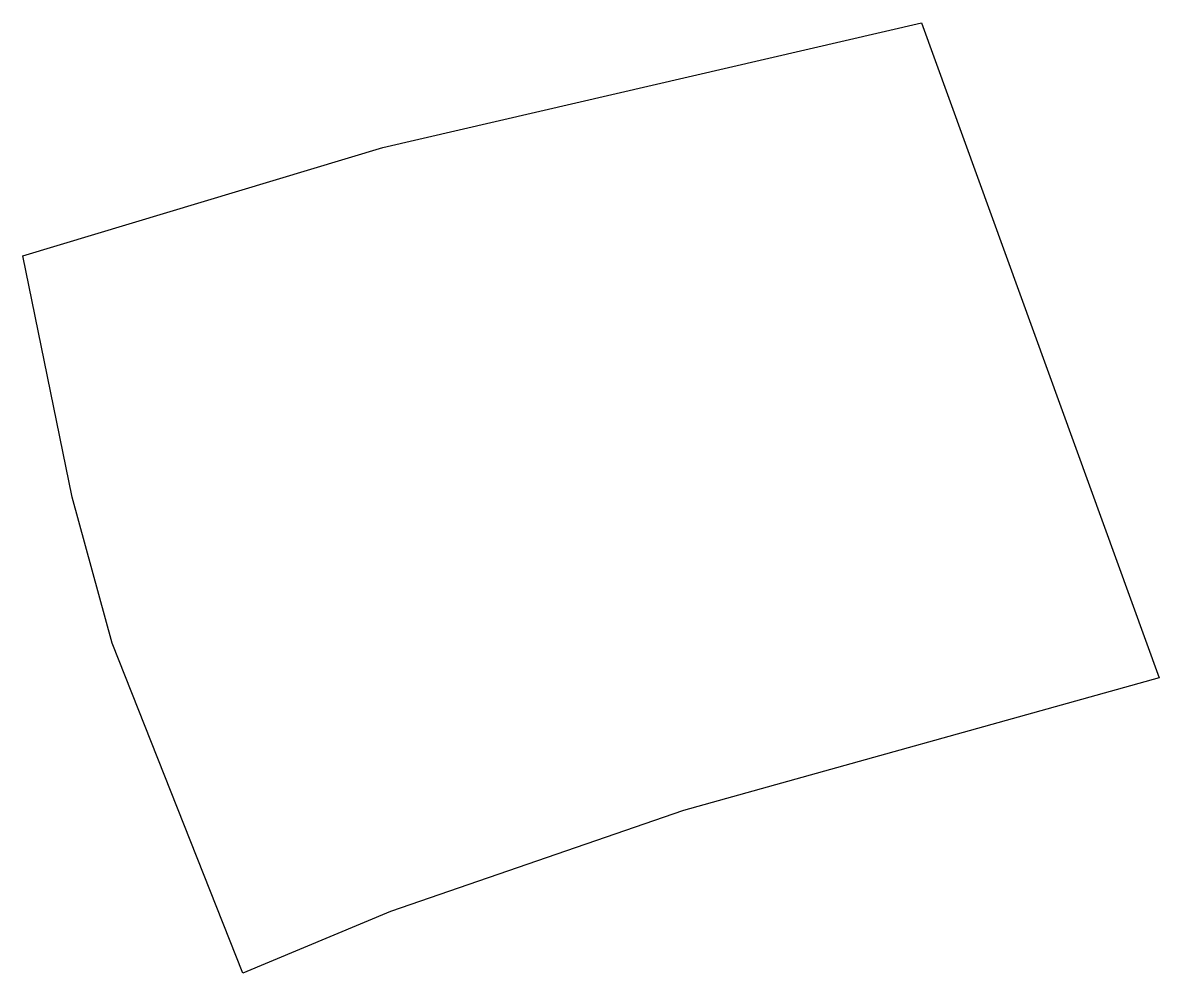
# Model space of a CAD drawing. Header units: millimetres. Extents: x 602593 to 602616.6, y 1299427.9 to 1299447.7.
import ezdxf

# ---------------------------------------------------------------- set-up
doc = ezdxf.new("R2010")
doc.units = ezdxf.units.MM

msp = doc.modelspace()

# ---------------------------------------------------------------- linework, layer by layer
msp.add_lwpolyline([(602611.669, 1299447.651), (602616.61, 1299434.034), (602606.722, 1299431.276), (602600.631, 1299429.178), (602597.566, 1299427.893), (602594.847, 1299434.758), (602594.018, 1299437.789), (602592.989, 1299442.806), (602600.475, 1299445.055), (602611.669, 1299447.651)])

doc.saveas('drawing.dxf')
